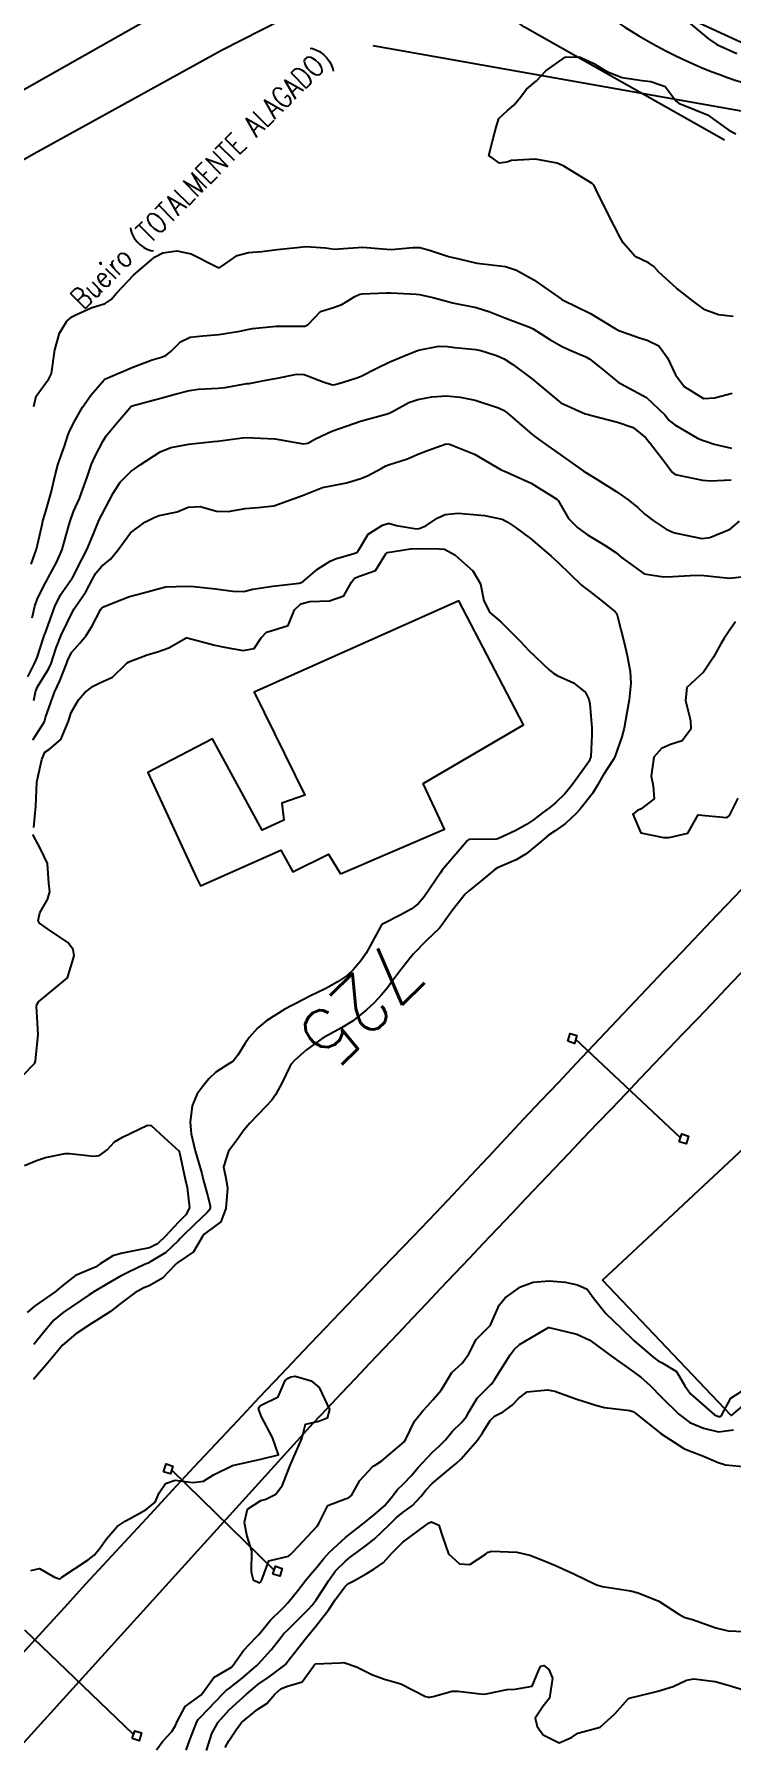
# Model space of a CAD drawing. Header units: metres. Extents: x 318500 to 325275, y 7408834 to 7428799.
# Drawn here: x 320385.9 to 320434.7, y 7414382.8 to 7414502.5 of the extents above; entities that cross this region are included whole.
import ezdxf
from ezdxf.enums import TextEntityAlignment as Align

# ---------------------------------------------------------------- set-up
doc = ezdxf.new("R2010")
doc.units = ezdxf.units.M
doc.header["$MEASUREMENT"] = 0
doc.linetypes.add('CONTINUO', pattern=[0])
for name, color, linetype in [('Cotas', 45, 'Continuous'), ('Curvas de Nivel 1m', 11, 'Continuous'), ('Curvas de Nivel 5m', 15, 'Continuous'), ('Edificações', 30, 'Continuous'), ('Hidrografia', 140, 'Continuous'), ('Linha Férrea', 20, 'Continuous'), ('Pórticos', 45, 'Continuous'), ('TEXTO', 45, 'Continuous'), ('Vias Secundárias', 230, 'Continuous')]:
    doc.layers.add(name, color=color, linetype=linetype)
doc.styles.add('ROMANS', font='romans', dxfattribs={"height": 0.2})
doc.styles.add('Style-STANDARD', font='STANDARD.shx')

msp = doc.modelspace()

# ---------------------------------------------------------------- linework, layer by layer
at = {"layer": 'Curvas de Nivel 1m', "flags": 128}
for points, elevation in [([(320431.2, 7414503.81), (320433.16, 7414502.16), (320433.74, 7414501.78), (320435.14, 7414501.15)], 719), ([(320385.72, 7414465.35), (320386.1, 7414466.41), (320386.51, 7414468.23), (320386.55, 7414468.4), (320386.7, 7414468.92), (320387.12, 7414470.39), (320387.43, 7414471.7), (320387.62, 7414472.39), (320388.08, 7414473.7), (320388.29, 7414474.38), (320388.43, 7414474.72), (320388.79, 7414475.41), (320389.13, 7414476.03), (320389.33, 7414476.36), (320389.94, 7414477.23), (320390.83, 7414478.27), (320390.87, 7414478.31), (320390.94, 7414478.35), (320392.84, 7414479.17), (320394.21, 7414479.67), (320394.85, 7414479.86), (320395.15, 7414479.98), (320395.52, 7414480.28), (320396.18, 7414480.95), (320396.87, 7414481.27), (320397.75, 7414481.37), (320398.87, 7414481.45), (320400.34, 7414481.69), (320400.88, 7414481.8), (320401.22, 7414481.87), (320402.88, 7414482.03), (320404.74, 7414482.03), (320404.88, 7414482.04), (320405.12, 7414482.16), (320405.98, 7414483.06), (320406.9, 7414483.34), (320407.48, 7414483.55), (320408.39, 7414484.12), (320408.75, 7414484.27), (320408.91, 7414484.3), (320410.62, 7414484.37), (320410.91, 7414484.37), (320412.69, 7414484.28), (320412.91, 7414484.26), (320413.85, 7414484.04), (320414.91, 7414483.76), (320415.24, 7414483.68), (320416.9, 7414483.34), (320417.85, 7414483.03), (320418.89, 7414482.63), (320420.7, 7414481.95), (320420.88, 7414481.86), (320422.04, 7414481.1), (320422.87, 7414480.63), (320423.35, 7414480.4), (320424.56, 7414479.89), (320424.86, 7414479.72), (320425.64, 7414479.1), (320426.83, 7414478.11), (320427.29, 7414477.86), (320428.82, 7414477.05), (320430.09, 7414475.82), (320430.41, 7414475.43), (320430.79, 7414475.13), (320432.38, 7414474.2), (320432.78, 7414474.02), (320432.96, 7414473.97), (320433.56, 7414473.78), (320434.78, 7414473.48)], 721), ([(320385.79, 7414461.6), (320385.98, 7414462.41), (320386.14, 7414462.89), (320386.63, 7414463.88), (320386.82, 7414464.22), (320386.92, 7414464.4), (320387.52, 7414465.53), (320387.9, 7414466.38), (320388.37, 7414468.06), (320388.45, 7414468.37), (320388.7, 7414469.04), (320389.11, 7414469.97), (320389.26, 7414470.36), (320389.64, 7414471.46), (320389.96, 7414472.36), (320390.2, 7414472.92), (320390.77, 7414474.01), (320390.99, 7414474.35), (320391.79, 7414475.33), (320392.63, 7414476.32), (320392.71, 7414476.41), (320392.8, 7414476.45), (320394.26, 7414476.85), (320394.81, 7414477), (320395.82, 7414477.27), (320396.82, 7414477.54), (320397.45, 7414477.63), (320398.82, 7414477.69), (320399.31, 7414477.75), (320400.83, 7414478.01), (320401, 7414478.03), (320401.92, 7414478.2), (320402.67, 7414478.35), (320402.83, 7414478.38), (320404.32, 7414478.68), (320404.84, 7414478.66), (320406.17, 7414478.14), (320406.83, 7414477.92), (320407.02, 7414477.94), (320407.58, 7414478.12), (320408.53, 7414478.42), (320408.84, 7414478.53), (320409.88, 7414479.06), (320410.85, 7414479.54), (320411.23, 7414479.7), (320412.09, 7414480.06), (320412.86, 7414480.36), (320414.27, 7414480.63), (320414.87, 7414480.61), (320415.39, 7414480.55), (320416.86, 7414480.41), (320417.21, 7414480.34), (320418.32, 7414479.98), (320418.86, 7414479.74), (320419.45, 7414479.36), (320420.84, 7414478.33), (320421.27, 7414477.94), (320422.81, 7414476.66), (320424.53, 7414475.89), (320424.75, 7414475.84), (320424.8, 7414475.82), (320424.89, 7414475.79), (320426.79, 7414475.3), (320427.88, 7414474.94), (320428.78, 7414474.21), (320428.94, 7414474), (320429.07, 7414473.84), (320430.17, 7414472.41), (320430.62, 7414471.81), (320430.75, 7414471.7), (320430.93, 7414471.63), (320432.74, 7414471.24), (320433.32, 7414471.21), (320434.74, 7414471.26)], 722), ([(320385.49, 7414457.47), (320385.97, 7414458.41), (320386.14, 7414458.83), (320386.59, 7414460.19), (320386.64, 7414460.35), (320386.66, 7414460.4), (320386.71, 7414460.51), (320387.38, 7414462.39), (320387.79, 7414463.21), (320388.59, 7414464.37), (320388.61, 7414464.4), (320388.64, 7414464.46), (320389.3, 7414465.73), (320389.62, 7414466.36), (320389.93, 7414467.1), (320390.44, 7414468.35), (320390.52, 7414468.52), (320390.7, 7414468.87), (320391.48, 7414470.34), (320391.96, 7414471.1), (320392.74, 7414471.88), (320393, 7414472.06), (320393.36, 7414472.31), (320394.76, 7414473.24), (320395.5, 7414473.54), (320396.76, 7414473.77), (320398.48, 7414473.95), (320398.77, 7414473.98), (320400.52, 7414474.21), (320400.78, 7414474.23), (320401.78, 7414474.2), (320402.78, 7414474.15), (320402.82, 7414474.14), (320404.77, 7414473.79), (320405.1, 7414473.83), (320405.63, 7414474.15), (320406.79, 7414474.68), (320407.85, 7414475.06), (320408.79, 7414475.37), (320410.59, 7414475.87), (320410.8, 7414475.94), (320411.08, 7414476.08), (320412.18, 7414476.69), (320412.81, 7414476.89), (320413.78, 7414477.08), (320414.82, 7414477.15), (320415.77, 7414477.06), (320416.81, 7414476.86), (320418.46, 7414476.32), (320418.8, 7414476.15), (320419.06, 7414475.97), (320420.79, 7414474.46), (320421.08, 7414474.24), (320421.51, 7414473.94), (320422.77, 7414473.04), (320424.38, 7414471.9), (320424.75, 7414471.66), (320425.29, 7414471.33), (320426.73, 7414470.44), (320427.54, 7414469.86), (320428.2, 7414469.33), (320428.71, 7414468.87), (320429.28, 7414468.41), (320430.19, 7414467.82), (320430.7, 7414467.58), (320431, 7414467.5), (320432.69, 7414467.17), (320433.25, 7414467.22), (320434.56, 7414467.76), (320434.7, 7414467.84), (320435.33, 7414468.37)], 723), ([(320385.92, 7414455.81), (320386.04, 7414456.41), (320386.17, 7414456.77), (320386.54, 7414457.37), (320386.95, 7414458), (320387.12, 7414458.39), (320387.47, 7414459.49), (320387.83, 7414460.38), (320388.61, 7414462.02), (320388.74, 7414462.24), (320388.84, 7414462.37), (320389.56, 7414463.43), (320390.05, 7414464.36), (320390.26, 7414464.74), (320390.65, 7414465.19), (320391.29, 7414465.71), (320391.8, 7414466.33), (320392.68, 7414467.56), (320393.68, 7414468.31), (320394.35, 7414468.64), (320394.7, 7414468.76), (320395.95, 7414469.03), (320396.71, 7414469.35), (320397.56, 7414469.4), (320398.7, 7414469.07), (320399.52, 7414469.05), (320400.71, 7414469.27), (320401.59, 7414469.32), (320402.71, 7414469.45), (320404.72, 7414470.16), (320406.13, 7414470.73), (320406.73, 7414470.85), (320407.8, 7414471.05), (320408.74, 7414471.34), (320409.29, 7414471.56), (320410.28, 7414472.09), (320410.57, 7414472.26), (320410.75, 7414472.33), (320412.08, 7414472.74), (320412.76, 7414473.04), (320413.48, 7414473.33), (320414.78, 7414473.79), (320415.02, 7414473.78), (320416.77, 7414473.06), (320418.64, 7414471.97), (320418.75, 7414471.92), (320418.82, 7414471.89), (320420.74, 7414471.04), (320422.54, 7414469.92), (320422.63, 7414469.83), (320422.72, 7414469.65), (320423.36, 7414468.56), (320424.01, 7414467.9), (320424.69, 7414467.42), (320425.86, 7414466.71), (320426.67, 7414466.18), (320427.05, 7414465.86), (320428.65, 7414464.68), (320430, 7414464.47), (320430.65, 7414464.49), (320431.88, 7414464.57), (320432.65, 7414464.59), (320433.96, 7414464.46), (320434.65, 7414464.39), (320435.87, 7414464.52)], 724), ([(320385.91, 7414446.9), (320386.05, 7414448.41), (320386.12, 7414450.08), (320386.19, 7414450.4), (320386.23, 7414450.62), (320386.47, 7414451.67), (320386.68, 7414452.19), (320387, 7414452.39), (320387.8, 7414453.07), (320388.35, 7414454.37), (320388.52, 7414454.97), (320389.04, 7414455.85), (320389.48, 7414456.36), (320390.07, 7414456.82), (320390.54, 7414457.05), (320391.43, 7414457.45), (320392.34, 7414458.32), (320392.45, 7414458.44), (320392.56, 7414458.51), (320393.86, 7414459.01), (320394.57, 7414459.22), (320395.37, 7414459.49), (320396.59, 7414460.19), (320396.65, 7414460.2), (320398.58, 7414459.69), (320399.27, 7414459.54), (320400.58, 7414459.32), (320401.34, 7414459.44), (320401.84, 7414460.2), (320402.2, 7414460.59), (320402.6, 7414460.71), (320403.72, 7414461.06), (320404.17, 7414462.17), (320404.62, 7414462.59), (320405.23, 7414462.75), (320406.63, 7414462.79), (320407.62, 7414463.13), (320408.16, 7414464.11), (320408.36, 7414464.39), (320408.65, 7414464.49), (320409.84, 7414464.91), (320410.57, 7414466.08), (320410.61, 7414466.14), (320410.67, 7414466.18), (320412.29, 7414466.44), (320412.68, 7414466.45), (320414.27, 7414466.44), (320414.68, 7414466.4), (320415.39, 7414466.02), (320416.65, 7414464.9), (320417.19, 7414463.99), (320417.42, 7414462.78), (320417.84, 7414461.98), (320418.61, 7414461.31), (320419.98, 7414459.96), (320420.58, 7414459.31), (320422.03, 7414457.93), (320422.33, 7414457.69), (320422.56, 7414457.57), (320423.7, 7414457.05), (320424.54, 7414456.36), (320424.79, 7414455.89), (320424.85, 7414455.58), (320424.99, 7414453.89), (320425, 7414453.39), (320424.92, 7414451.89), (320424.81, 7414451.56), (320424.47, 7414451.09), (320423.61, 7414449.9), (320423.1, 7414449.27), (320422.44, 7414448.64), (320422.05, 7414448.32), (320421.54, 7414447.93), (320420.91, 7414447.45), (320420.42, 7414447.11), (320419.67, 7414446.7), (320418.4, 7414446.11), (320418.29, 7414446.09), (320416.4, 7414446.06), (320416.35, 7414446.05), (320416.29, 7414446), (320415.77, 7414445.39), (320414.6, 7414444.03), (320414.5, 7414443.91), (320414.38, 7414443.74), (320413.69, 7414442.7), (320413.24, 7414442.04), (320412.83, 7414441.55), (320412.34, 7414441.18), (320411.61, 7414440.79), (320410.32, 7414440.14), (320410.29, 7414440.11), (320410.25, 7414440.08), (320410.19, 7414439.95), (320409.19, 7414438.1), (320408.82, 7414437.57), (320408.28, 7414436.93), (320407.85, 7414436.54), (320407.22, 7414436.12), (320406.62, 7414435.77), (320406.26, 7414435.58), (320405.29, 7414435.11), (320404.25, 7414434.58), (320403.97, 7414434.44), (320403.48, 7414434.17), (320402.23, 7414433.38), (320401.58, 7414432.85), (320401, 7414432.2), (320400.68, 7414431.74), (320400.2, 7414430.96), (320399.87, 7414430.54), (320399.39, 7414430.22), (320398.66, 7414429.76), (320398.18, 7414429.3), (320397.7, 7414428.72), (320397.34, 7414428.25), (320397, 7414427.41), (320396.87, 7414426.25), (320396.93, 7414425.45), (320397.22, 7414424.25), (320397.67, 7414422.66), (320397.77, 7414422.24), (320398.07, 7414421.14), (320398.26, 7414420.43), (320398.26, 7414420.24), (320398.2, 7414420.09), (320398.06, 7414419.94), (320397.18, 7414419.11), (320396.31, 7414418.26), (320396.17, 7414418.12), (320396.03, 7414417.95), (320395.16, 7414417.12), (320394, 7414416.42), (320393.91, 7414416.38), (320393.67, 7414416.29), (320392.54, 7414415.76), (320391.99, 7414415.48), (320391.25, 7414415.06), (320390.06, 7414414.34), (320390.01, 7414414.3), (320389.97, 7414414.28), (320389.8, 7414414.17), (320387.96, 7414412.92), (320387.31, 7414412.38), (320386.68, 7414411.65), (320385.92, 7414410.67)], 726), ([(320435.05, 7414461.31), (320434.6, 7414460.69), (320434.23, 7414460.13), (320434.03, 7414459.77), (320433.5, 7414458.85), (320432.82, 7414457.79), (320432.56, 7414457.56), (320431.63, 7414456.72), (320431.54, 7414455.8), (320431.9, 7414454.41), (320431.93, 7414453.8), (320431.32, 7414452.98), (320430.49, 7414452.72), (320429.86, 7414452.45), (320429.34, 7414451.83), (320429.14, 7414450.5), (320429.28, 7414449.83), (320429.36, 7414448.91), (320428.44, 7414448.21), (320428.18, 7414448.1), (320427.85, 7414447.85), (320428.41, 7414446.54), (320430.01, 7414446.21), (320430.41, 7414446.21), (320431.7, 7414446.51), (320432.43, 7414447.79), (320434.43, 7414447.62), (320434.52, 7414447.66), (320434.63, 7414447.76), (320435.23, 7414448.97)], 724), ([(320385.1, 7414429.49), (320385.98, 7414430.4), (320386.03, 7414430.56), (320386.21, 7414432.4), (320386.11, 7414434.4), (320386.13, 7414434.51), (320386.24, 7414434.69), (320388.27, 7414436.37), (320388.73, 7414437.92), (320388.66, 7414438.37), (320388.3, 7414438.85), (320386.95, 7414439.76), (320386.32, 7414440.21), (320386.22, 7414440.4), (320386.23, 7414440.49), (320386.33, 7414440.92), (320386.86, 7414441.87), (320387.03, 7414442.39), (320386.96, 7414443), (320386.87, 7414444.39), (320386.39, 7414445.42), (320385.84, 7414446.41)], 726), ([(320385.27, 7414423.23), (320386.1, 7414423.57), (320386.72, 7414423.78), (320388.11, 7414424.07), (320388.4, 7414424.07), (320390.1, 7414423.88), (320390.51, 7414423.93), (320391.04, 7414424.33), (320391.56, 7414424.88), (320392.12, 7414425.2), (320393.87, 7414426.04), (320394.13, 7414426.03), (320395.04, 7414425.19), (320396.06, 7414424.26), (320396.11, 7414424.14), (320396.5, 7414422.26), (320396.64, 7414421.69), (320396.81, 7414420.25), (320396.55, 7414419.76), (320396.05, 7414419.26), (320395.13, 7414418.27), (320394.58, 7414417.73), (320394.02, 7414417.45), (320393.06, 7414417.26), (320392.01, 7414417.05), (320391.45, 7414416.89), (320390.56, 7414416.33), (320390.23, 7414416.11), (320390, 7414416.01), (320388.82, 7414415.52), (320387.98, 7414414.87), (320387.72, 7414414.63), (320387.41, 7414414.38), (320385.96, 7414413.37), (320385.44, 7414412.92)], 727), ([(320394.5, 7414382.28), (320394.95, 7414382.88), (320395.57, 7414383.56), (320395.84, 7414383.99), (320395.94, 7414384.26), (320396.52, 7414385.32), (320397.6, 7414386.12), (320397.72, 7414386.24), (320398.51, 7414387.34), (320399.63, 7414387.99), (320399.76, 7414388.07), (320399.88, 7414388.21), (320400.59, 7414389.25), (320401.48, 7414390.18), (320401.66, 7414390.37), (320402.49, 7414391.36), (320403.31, 7414392.16), (320403.5, 7414392.35), (320403.69, 7414392.57), (320404.41, 7414393.44), (320404.94, 7414394.14), (320405.28, 7414394.57), (320405.72, 7414395.07), (320406.2, 7414395.66), (320406.61, 7414396.12), (320407.75, 7414397.16), (320408.28, 7414397.57), (320408.94, 7414398.09), (320409.39, 7414398.46), (320409.77, 7414398.76), (320410.47, 7414399.38), (320411.04, 7414400.06), (320411.36, 7414400.49), (320411.8, 7414400.92), (320412.36, 7414401.5), (320412.81, 7414402.04), (320413.83, 7414403.13), (320414.29, 7414403.56), (320414.73, 7414404.01), (320415.24, 7414404.61), (320415.86, 7414405.21), (320416.22, 7414405.63), (320416.41, 7414405.99), (320416.95, 7414406.92), (320417.9, 7414407.85), (320417.96, 7414407.9), (320418.02, 7414407.97), (320418.2, 7414408.26), (320419.28, 7414409.95), (320419.54, 7414410.33), (320419.93, 7414410.67), (320420.72, 7414411.15), (320421.95, 7414411.87), (320421.99, 7414411.88), (320423.94, 7414411.41), (320424.84, 7414410.98), (320425.93, 7414410.2), (320426.36, 7414409.86), (320427.91, 7414408.76), (320428.44, 7414408.37), (320429.04, 7414407.82), (320429.89, 7414406.97), (320431.09, 7414405.79), (320431.86, 7414405.22), (320432.82, 7414404.81), (320433.85, 7414404.57), (320434.91, 7414404.69)], 726), ([(320396.57, 7414382.25), (320396.84, 7414382.97), (320397.33, 7414384.24), (320397.42, 7414384.41), (320397.58, 7414384.57), (320399.18, 7414386.22), (320399.39, 7414386.43), (320399.61, 7414386.6), (320400.5, 7414387.31), (320401.53, 7414388.18), (320401.58, 7414388.23), (320401.63, 7414388.29), (320402.53, 7414389.29), (320403.2, 7414390.16), (320403.41, 7414390.42), (320403.67, 7414390.67), (320405.14, 7414392.14), (320405.4, 7414392.42), (320405.69, 7414392.8), (320406.22, 7414393.6), (320406.54, 7414394.12), (320407.03, 7414394.81), (320407.73, 7414395.51), (320408.07, 7414395.77), (320408.49, 7414396.09), (320409.21, 7414396.62), (320409.75, 7414397.05), (320410.82, 7414398.06), (320411.29, 7414398.54), (320411.77, 7414398.93), (320412.43, 7414399.39), (320413.02, 7414400.03), (320413.36, 7414400.47), (320413.8, 7414400.94), (320414.4, 7414401.43), (320415.1, 7414402.01), (320415.49, 7414402.34), (320415.83, 7414402.66), (320416.98, 7414403.98), (320417.33, 7414404.49), (320417.86, 7414405.35), (320418.17, 7414405.66), (320418.78, 7414405.96), (320419.4, 7414406.42), (320419.88, 7414406.92), (320420.46, 7414407.36), (320421.89, 7414407.5), (320422.4, 7414407.41), (320423.88, 7414406.87), (320425.34, 7414406.4), (320425.88, 7414406.27), (320427.66, 7414406.06), (320427.87, 7414405.98), (320428.07, 7414405.84), (320429.85, 7414404.41), (320430.83, 7414403.8), (320431.44, 7414403.39), (320431.83, 7414403.22), (320432.7, 7414402.9), (320433.83, 7414402.41), (320434.34, 7414402.26), (320435.82, 7414402.12)], 727), ([(320398.01, 7414382.23), (320398.38, 7414383.42), (320398.82, 7414384.22), (320399.59, 7414385.09), (320400.81, 7414386.19), (320401.24, 7414386.56), (320401.61, 7414386.85), (320402.39, 7414387.4), (320403.42, 7414388.16), (320403.53, 7414388.26), (320403.63, 7414388.39), (320404.41, 7414389.38), (320405, 7414390.14), (320405.67, 7414390.95), (320406.58, 7414392.12), (320407.02, 7414392.78), (320407.7, 7414393.71), (320407.91, 7414393.9), (320408.27, 7414394.09), (320409.18, 7414394.62), (320409.72, 7414394.94), (320410.39, 7414395.41), (320410.99, 7414396.06), (320411.75, 7414396.84), (320413.37, 7414398.03), (320413.6, 7414398.19), (320413.76, 7414398.25), (320414.27, 7414398.01), (320414.54, 7414397.23), (320414.96, 7414396.01), (320415.73, 7414395.31), (320416.45, 7414395.27), (320417.51, 7414395.97), (320417.74, 7414396.13), (320417.98, 7414396.2), (320419.74, 7414396.13), (320420.64, 7414395.93), (320421.73, 7414395.51), (320422.45, 7414395.19), (320423.72, 7414394.61), (320425.27, 7414393.87), (320425.71, 7414393.72), (320425.88, 7414393.69), (320427.7, 7414393.42), (320428.24, 7414393.29), (320429.69, 7414392.69), (320431.08, 7414391.79), (320431.46, 7414391.57), (320431.68, 7414391.5), (320432.04, 7414391.41), (320433.67, 7414390.83), (320434.53, 7414390.61), (320435.67, 7414390.58)], 728), ([(320399.32, 7414382.45), (320399.56, 7414382.91), (320400.09, 7414383.69), (320400.46, 7414384.2), (320401.59, 7414385.13), (320402.23, 7414385.53), (320402.8, 7414386.17), (320403.21, 7414386.56), (320403.61, 7414386.72), (320404.71, 7414387.05), (320405.49, 7414388.13), (320405.54, 7414388.22), (320405.63, 7414388.3), (320407.36, 7414388.38), (320407.63, 7414388.39), (320408.52, 7414388.09), (320409.62, 7414387.54), (320410.47, 7414387.22), (320411.61, 7414386.91), (320413.33, 7414386.02), (320413.55, 7414385.97), (320413.6, 7414385.97), (320413.64, 7414385.98), (320413.87, 7414386.02), (320415.21, 7414386.4), (320415.61, 7414386.39), (320417.39, 7414386.19), (320417.6, 7414386.2), (320419.05, 7414386.51), (320419.61, 7414386.54), (320420.81, 7414386.73), (320421.29, 7414387.92), (320421.42, 7414388.14), (320421.63, 7414388.18), (320421.98, 7414387.91), (320422.24, 7414387.29), (320422.02, 7414385.91), (320421.59, 7414385.34), (320421.01, 7414384.5), (320421.15, 7414383.92), (320421.57, 7414383.33), (320422.69, 7414382.78), (320423.57, 7414383.15), (320424.02, 7414383.44), (320425.58, 7414383.86), (320426.62, 7414384.82), (320427.51, 7414385.84), (320427.56, 7414385.88), (320427.6, 7414385.9), (320429.14, 7414386.28), (320429.61, 7414386.4), (320430.69, 7414386.72), (320431.62, 7414387.16), (320432.14, 7414387.26), (320433.62, 7414387.06), (320434.54, 7414386.82), (320435.61, 7414386.49)], 729)]:
    msp.add_lwpolyline(points, dxfattribs=dict(at, elevation=elevation))
at = {"layer": 'Curvas de Nivel 5m', "flags": 128}
for points, elevation in [([(320434.89, 7414482.71), (320433.85, 7414482.83), (320432.9, 7414483.18), (320432.09, 7414483.8), (320430.92, 7414484.71), (320429.69, 7414485.83), (320429.33, 7414486.22), (320428.95, 7414486.47), (320428.03, 7414486.93), (320427.18, 7414487.87), (320426.97, 7414488.25), (320426.14, 7414489.88), (320425.3, 7414491.6), (320425.15, 7414491.89), (320425.02, 7414492.04), (320423.86, 7414492.74), (320423.03, 7414493.25), (320422.57, 7414493.46), (320421.04, 7414493.74), (320419.37, 7414493.64), (320419.04, 7414493.54), (320418.52, 7414493.46), (320417.77, 7414493.99), (320418.04, 7414495), (320418.3, 7414495.98), (320418.48, 7414496.58), (320419.09, 7414497.16), (320419.53, 7414497.53), (320419.91, 7414497.96), (320420.42, 7414498.64), (320421.11, 7414499.22), (320421.77, 7414499.94), (320423.13, 7414500.89), (320424.13, 7414500.9), (320425.13, 7414500.44), (320426.05, 7414499.88), (320427.12, 7414499.46), (320428.51, 7414499.24), (320429.11, 7414499.18), (320430.13, 7414498.84), (320430.9, 7414497.81), (320431.1, 7414497.65), (320431.35, 7414497.55), (320433.09, 7414496.85), (320434.59, 7414495.77), (320435.07, 7414495.51)], 720), ([(320385.92, 7414476.41), (320386.08, 7414477.14), (320386.83, 7414478.16), (320386.93, 7414478.3), (320386.99, 7414478.4), (320387.15, 7414478.72), (320387.39, 7414480.39), (320387.71, 7414481.54), (320388.22, 7414482.38), (320388.57, 7414482.68), (320388.89, 7414482.86), (320389.94, 7414483.32), (320390.9, 7414483.63), (320391.34, 7414483.9), (320391.7, 7414484.34), (320392.92, 7414485.63), (320393.71, 7414486.31), (320394.37, 7414486.87), (320394.94, 7414487.18), (320395.92, 7414487.31), (320396.94, 7414487.1), (320398.64, 7414486.24), (320398.83, 7414486.14), (320398.93, 7414486.14), (320399.09, 7414486.24), (320400.16, 7414487), (320400.94, 7414487.19), (320401.87, 7414487.28), (320402.95, 7414487.4), (320404.34, 7414487.56), (320404.95, 7414487.61), (320406.33, 7414487.52), (320406.95, 7414487.44), (320407.61, 7414487.47), (320408.95, 7414487.57), (320410.32, 7414487.45), (320410.95, 7414487.41), (320412.45, 7414487.55), (320412.95, 7414487.55), (320413.63, 7414487.36), (320414.95, 7414486.93), (320415.68, 7414486.75), (320416.94, 7414486.46), (320417.35, 7414486.4), (320418.94, 7414486.22), (320419.71, 7414485.96), (320420.93, 7414485.29), (320422.86, 7414483.92), (320422.91, 7414483.89), (320422.97, 7414483.86), (320424.9, 7414482.93), (320426.63, 7414481.87), (320426.88, 7414481.74), (320428.26, 7414481.24), (320428.87, 7414481.05), (320429.69, 7414480.65), (320430.29, 7414479.82), (320430.84, 7414478.63), (320431.45, 7414477.8), (320432.82, 7414476.96), (320433.58, 7414477.01), (320434.82, 7414477.35)], 720), ([(320385.85, 7414453.05), (320386.51, 7414454.11), (320386.63, 7414454.28), (320386.68, 7414454.4), (320386.73, 7414454.62), (320387.37, 7414456.39), (320387.74, 7414457.18), (320388.19, 7414458.38), (320388.29, 7414458.65), (320388.57, 7414459.2), (320389.13, 7414459.82), (320389.57, 7414460.36), (320389.97, 7414460.99), (320390.61, 7414462.21), (320390.73, 7414462.35), (320392.07, 7414462.88), (320392.62, 7414463.1), (320393.59, 7414463.34), (320394.63, 7414463.63), (320395.15, 7414463.77), (320396.63, 7414463.83), (320397.11, 7414463.79), (320398.63, 7414463.64), (320399.86, 7414463.46), (320400.63, 7414463.45), (320401.24, 7414463.6), (320402.64, 7414463.81), (320404.5, 7414464.03), (320404.64, 7414464.07), (320404.8, 7414464.16), (320405.78, 7414465.01), (320406.66, 7414465.56), (320407.05, 7414465.74), (320408.32, 7414466.11), (320408.58, 7414466.2), (320408.67, 7414466.37), (320409.33, 7414467.46), (320410.32, 7414468.09), (320410.7, 7414468.2), (320410.82, 7414468.2), (320411.3, 7414468.07), (320412.7, 7414467.84), (320412.9, 7414467.85), (320413.36, 7414468.04), (320414.15, 7414468.59), (320414.71, 7414468.85), (320415.63, 7414468.94), (320416.71, 7414468.84), (320417.47, 7414468.76), (320418.71, 7414468.52), (320419.07, 7414468.33), (320419.61, 7414467.96), (320420.69, 7414467.16), (320422.14, 7414465.93), (320422.66, 7414465.46), (320424.27, 7414463.9), (320424.47, 7414463.72), (320424.64, 7414463.6), (320425.81, 7414462.69), (320426.62, 7414462.03), (320426.7, 7414461.95), (320426.74, 7414461.87), (320426.79, 7414461.69), (320427.26, 7414459.86), (320427.47, 7414458.96), (320427.67, 7414457.85), (320427.71, 7414457.01), (320427.6, 7414455.85), (320427.45, 7414454.94), (320427.25, 7414453.86), (320427.1, 7414453.27), (320426.59, 7414451.87), (320426.48, 7414451.66), (320425.78, 7414450.57), (320425.38, 7414449.88), (320425.04, 7414449.29), (320424.44, 7414448.51), (320424.15, 7414448.18), (320423.89, 7414447.9), (320423.15, 7414447.18), (320422.41, 7414446.68), (320421.96, 7414446.37), (320421.44, 7414445.93), (320420.39, 7414445.07), (320419.7, 7414444.65), (320418.38, 7414444.08), (320418.2, 7414443.97), (320417.22, 7414443.14), (320416.36, 7414442.44), (320416.13, 7414442.23), (320415.94, 7414442.01), (320415.23, 7414441.12), (320414.46, 7414440.03), (320414.32, 7414439.86), (320413.38, 7414438.97), (320412.5, 7414438.05), (320412.41, 7414437.94), (320412.3, 7414437.8), (320411.52, 7414436.82), (320410.97, 7414436.07), (320410.67, 7414435.67), (320410.26, 7414435.19), (320409.72, 7414434.61), (320409.19, 7414434.1), (320408.23, 7414433.34), (320407.47, 7414432.87), (320406.22, 7414432.2), (320406.11, 7414432.13), (320405.01, 7414431.34), (320404.2, 7414430.61), (320403.98, 7414430.37), (320403.85, 7414430.17), (320403.31, 7414429.04), (320402.84, 7414428.17), (320402.55, 7414427.78), (320402.15, 7414427.35), (320401.04, 7414426.2), (320400.63, 7414425.7), (320400.12, 7414425), (320399.79, 7414424.54), (320399.55, 7414424.22), (320399.19, 7414423.13), (320399.39, 7414422.22), (320399.48, 7414421.63), (320399.37, 7414420.22), (320399, 7414419.27), (320398.03, 7414418.55), (320397.85, 7414418.42), (320397.72, 7414418.24), (320397.09, 7414417.18), (320396, 7414416.42), (320395.9, 7414416.36), (320395.8, 7414416.26), (320394.93, 7414415.33), (320393.98, 7414414.8), (320393.62, 7414414.65), (320392.99, 7414414.3), (320391.96, 7414413.52), (320391.29, 7414412.99), (320390.26, 7414412.34), (320390.06, 7414412.22), (320389.95, 7414412.16), (320388.86, 7414411.44), (320387.92, 7414410.64), (320387.8, 7414410.5), (320387.7, 7414410.37), (320386.9, 7414409.39), (320386.02, 7414408.4), (320385.89, 7414408.22)], 725), ([(320385.71, 7414394.85), (320386.3, 7414394.98), (320387.36, 7414394.38), (320387.71, 7414394.27), (320387.79, 7414394.29), (320387.87, 7414394.37), (320389.72, 7414395.6), (320390.15, 7414395.91), (320390.49, 7414396.33), (320391, 7414397.07), (320391.75, 7414397.93), (320392.32, 7414398.31), (320393.24, 7414398.82), (320393.77, 7414399.13), (320394.42, 7414399.64), (320394.68, 7414400.28), (320395.13, 7414400.94), (320395.8, 7414401.18), (320397.04, 7414401.01), (320397.8, 7414401.1), (320398.5, 7414401.54), (320399.82, 7414402.21), (320401.82, 7414402.64), (320403.04, 7414402.96), (320402.63, 7414404.17), (320401.86, 7414405.62), (320401.65, 7414406.18), (320401.73, 7414406.33), (320401.87, 7414406.46), (320403.03, 7414407.02), (320403.52, 7414408.16), (320403.73, 7414408.33), (320403.9, 7414408.41), (320404.22, 7414408.47), (320405.33, 7414408.14), (320405.89, 7414407.67), (320406.61, 7414406.12), (320406.45, 7414405.53), (320405.86, 7414405.28), (320404.92, 7414405.08), (320404.67, 7414404.15), (320403.82, 7414402.16), (320403.26, 7414400.7), (320402.87, 7414400.17), (320402.15, 7414399.81), (320401.78, 7414399.72), (320400.86, 7414399.11), (320400.64, 7414398.2), (320400.82, 7414397.26), (320401.15, 7414396.19), (320401.14, 7414394.76), (320401.27, 7414394.19), (320401.71, 7414393.97), (320401.82, 7414394.06), (320401.88, 7414394.18), (320402.38, 7414395.52), (320403.74, 7414395.84), (320403.92, 7414395.98), (320404.07, 7414396.16), (320405.76, 7414397.96), (320405.86, 7414398.13), (320406.51, 7414399.39), (320407.79, 7414399.88), (320407.95, 7414399.94), (320408.15, 7414400.1), (320408.75, 7414401.15), (320409.6, 7414402.08), (320409.72, 7414402.18), (320409.82, 7414402.22), (320410.28, 7414402.53), (320411.84, 7414403.85), (320411.97, 7414404.05), (320412.58, 7414405.32), (320413.15, 7414406.03), (320413.5, 7414406.4), (320413.88, 7414406.82), (320414.43, 7414407.48), (320414.76, 7414408.01), (320415.18, 7414408.73), (320415.91, 7414409.38), (320416.35, 7414409.99), (320416.89, 7414411.03), (320417.82, 7414411.97), (320417.89, 7414412.03), (320417.95, 7414412.16), (320418.51, 7414413.43), (320418.93, 7414413.96), (320419.99, 7414414.73), (320420.87, 7414415.05), (320421.99, 7414415.14), (320423.12, 7414415.04), (320423.99, 7414414.87), (320424.67, 7414414.56), (320425.16, 7414413.87), (320425.96, 7414412.86), (320427.02, 7414411.85), (320427.94, 7414410.97), (320429.26, 7414409.82), (320429.64, 7414409.54), (320429.92, 7414409.39), (320430.92, 7414408.8), (320431.51, 7414407.79), (320431.89, 7414407.22), (320433.57, 7414405.76), (320433.87, 7414405.63), (320433.99, 7414405.64), (320434.1, 7414405.76), (320434.72, 7414406.92), (320435.9, 7414407.66)], 725)]:
    msp.add_lwpolyline(points, dxfattribs=dict(at, elevation=elevation))
at = {"layer": 'Edificações'}
for points in [[(320407.38, 7414443.65), (320414.67, 7414446.8), (320413.17, 7414450), (320420.2, 7414454.1), (320415.68, 7414462.79), (320401.34, 7414456.4), (320404.89, 7414449.17), (320403.29, 7414448.61), (320403.43, 7414447.43), (320401.9, 7414446.73), (320398.42, 7414453.13), (320393.89, 7414450.77), (320397.3, 7414443.38), (320397.3, 7414443.38), (320397.58, 7414442.82), (320403.22, 7414445.32), (320404.06, 7414443.81), (320406.56, 7414445.05), (320407.38, 7414443.65)], [(320443.08, 7414431.39), (320450.67, 7414424.36), (320446.69, 7414421.2), (320449.94, 7414418.05), (320447.69, 7414416.24), (320451.3, 7414412.01), (320447.06, 7414409.03), (320443.99, 7414412.46), (320439.38, 7414408.13), (320439.38, 7414408.13), (320438.64, 7414409.03), (320434.75, 7414405.7), (320425.73, 7414415.18), (320443.08, 7414431.39)]]:
    msp.add_lwpolyline(points, close=True, dxfattribs=at)
at = {"layer": 'Hidrografia'}
msp.add_lwpolyline([(320453.67, 7414503.05), (320454.08, 7414501.19), (320452.47, 7414500.39), (320450.07, 7414500.56), (320445, 7414501.13), (320442.85, 7414501.38), (320440.55, 7414501.05), (320437.81, 7414501.03), (320437.17, 7414501.11), (320430.51, 7414504.18)], dxfattribs=at)
at = {"layer": 'Linha Férrea'}
for points in [[(320223.39, 7414139.11, -0.076005), (320320.44, 7414312, -0.027328), (320414.07, 7414419.91, -0.009752), (320494.14, 7414502.31), (320539.58, 7414547.56, -0.011191), (320630.31, 7414631.79), (320756.6, 7414744.3), (320803.26, 7414786.66, 0.019521), (320844.17, 7414825.78, 0.046857), (320912.06, 7414907.56, 0.028693), (320959.44, 7414990.44), (320996.91, 7415059.89, -0.026975), (321044.53, 7415137.19, -0.050883), (321124.04, 7415226.54, -0.025562), (321181.81, 7415273.24, -0.010464), (321204.93, 7415290.01), (321276, 7415340.1, 0.037465), (321348.3, 7415399.17, 0.070178), (321431.57, 7415506.43, 0.032105), (321468.49, 7415582.4, 0.011032), (321478.31, 7415606.63)], [(320241.05, 7414171.32, -0.059467), (320320.45, 7414305.19), (320344.43, 7414335.6, -0.01773), (320382.82, 7414380.15), (320405.48, 7414405.16, -0.004312), (320469.58, 7414472.04, 0.00127), (320499.63, 7414502.17), (320512.9, 7414515.04), (320542.51, 7414544.71, -0.011757), (320633.32, 7414629.25), (320777.07, 7414757.12, 0.012969)]]:
    msp.add_lwpolyline(points, format="xyb", dxfattribs=at)
at = {"layer": 'Pórticos'}
for points in [[(320423.3, 7414431.93), (320423.48, 7414432.48), (320423.95, 7414432.33), (320423.78, 7414431.78)], [(320431.11, 7414424.89), (320431.28, 7414425.44), (320431.76, 7414425.29), (320431.59, 7414424.74)], [(320395, 7414401.76), (320395.18, 7414402.31), (320395.65, 7414402.16), (320395.48, 7414401.61)], [(320402.66, 7414394.59), (320402.84, 7414395.14), (320403.31, 7414394.99), (320403.14, 7414394.44)], [(320392.81, 7414383.07), (320392.99, 7414383.62), (320393.46, 7414383.47), (320393.29, 7414382.92)]]:
    msp.add_lwpolyline(points, close=True, dxfattribs=at)
for points in [[(320431.2, 7414425.16), (320423.87, 7414432.06)], [(320402.75, 7414394.86), (320395.57, 7414401.88)], [(320392.9, 7414383.35), (320385.28, 7414390.67)]]:
    msp.add_lwpolyline(points, dxfattribs=at)
at = {"layer": 'TEXTO', "linetype": 'CONTINUO'}
msp.add_polyline3d([(320463.5, 7414492.12, 0), (320409.67, 7414501.69, 0)], dxfattribs=at)
at = {"layer": 'Vias Secundárias'}
msp.add_lwpolyline([(320383.09, 7414497.44), (320400.52, 7414507.3), (320422.23, 7414518.83), (320442.58, 7414527.37), (320475.49, 7414543.44), (320496.68, 7414555.74), (320545.13, 7414580.57), (320561.27, 7414592.87), (320574.42, 7414605.95), (320599.67, 7414633.86), (320601.4, 7414652.02), (320601.88, 7414679.08), (320600.25, 7414710.96)], dxfattribs=at)
for points in [[(320602.97, 7414698.34), (320604.31, 7414678.84), (320604.19, 7414661.23), (320603.83, 7414646.36), (320602.97, 7414633.31), (320601.57, 7414630.33), (320573.18, 7414599.69), (320563.12, 7414590.36), (320555.93, 7414584.58), (320542.95, 7414575.3), (320525.4, 7414565.68), (320502.85, 7414553.91), (320486.84, 7414545.33), (320464.16, 7414533.08), (320434.18, 7414519.67), (320420.89, 7414513.87, 0.411652), (320421.92, 7414507.3, 0.135108), (320437.8, 7414498.48, -1.943116)], [(320434.27, 7414495.08), (320420.28, 7414502.99), (320414.55, 7414507.17, 0.24841), (320411.35, 7414507.64), (320399.1, 7414501.38), (320385.94, 7414494.11), (320371.98, 7414486.14), (320366.27, 7414482.78), (320357.28, 7414475.46), (320347.96, 7414465.39), (320334.63, 7414451.5), (320326.42, 7414442.46), (320318.52, 7414433.15), (320304.1, 7414417.49), (320283.51, 7414395.12), (320270.23, 7414379.52), (320263.93, 7414373.09), (320261.09, 7414368.53), (320258.99, 7414361.03), (320256.16, 7414356.62)]]:
    msp.add_lwpolyline(points, format="xyb", dxfattribs=at)

# ---------------------------------------------------------------- texts
at = {"layer": 'Cotas', "style": 'Style-STANDARD'}
msp.add_text('725', height=4, rotation=224.7228, dxfattribs=at).set_placement((320408.86, 7414434.48, 725), align=Align.MIDDLE_CENTER)
at = {"layer": 'TEXTO', "style": 'ROMANS', "width": 0.8}
msp.add_text('Bueiro (TOTALMENTE ALAGADO)', height=1.5, rotation=45, dxfattribs=at).set_placement((320389.39, 7414483.12))

doc.saveas('drawing.dxf')
